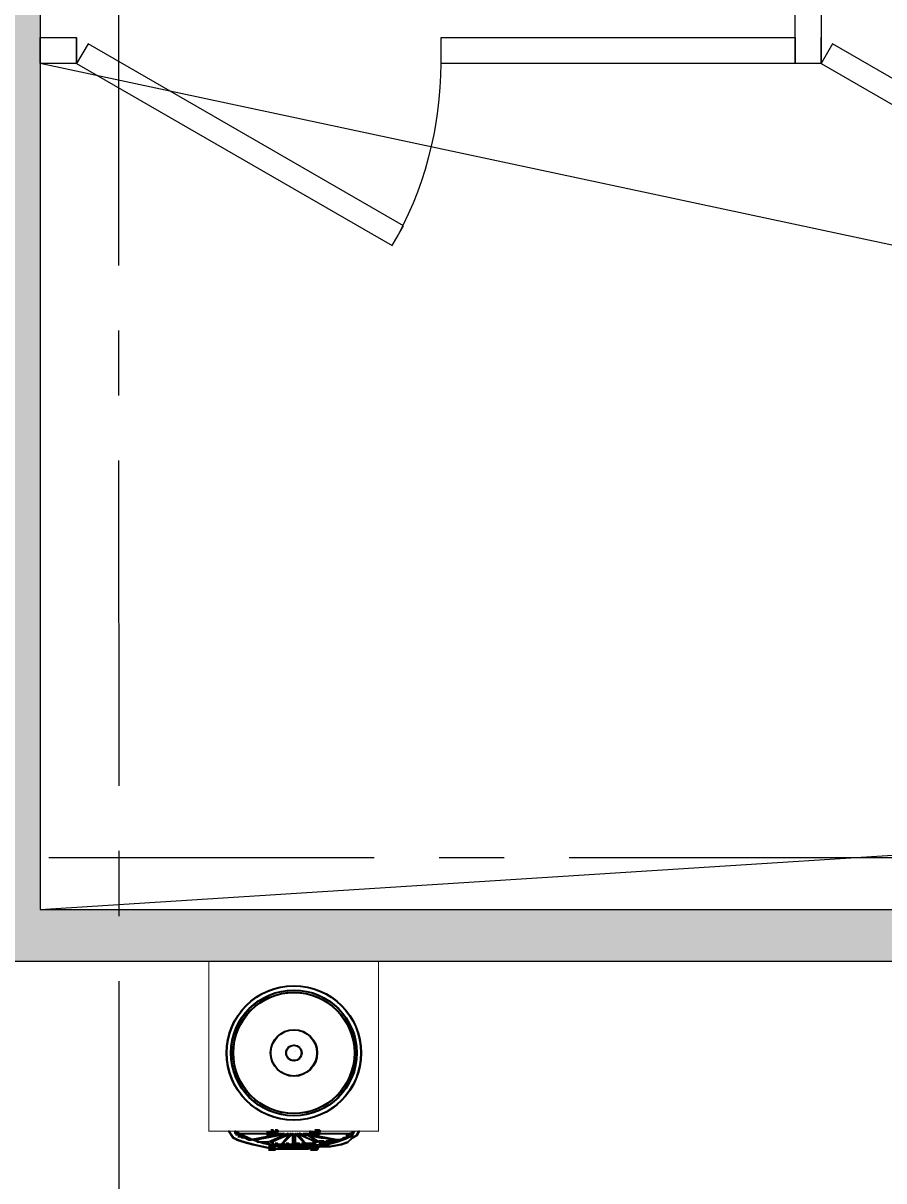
# Model space of a CAD drawing. Header units: millimetres. Extents: x -65527 to 8894748, y -37603 to 223697.
# Drawn here: x -32246 to -30593, y 24534 to 26758 of the extents above; entities that cross this region are included whole.
import ezdxf
from ezdxf import colors
from ezdxf.entities.mleader import LeaderData, LeaderLine
from ezdxf.math import Vec2, Vec3

# ---------------------------------------------------------------- set-up
doc = ezdxf.new("R2010")
doc.units = ezdxf.units.MM
doc.header["$LTSCALE"] = 10
doc.linetypes.add('CENTER', pattern=[2, 1.25, -0.25, 0.25, -0.25])
doc.layers.add('_0', color=250, linetype='Continuous', lineweight=9)
doc.layers.add('АР_Оси', color=142, linetype='Continuous', lineweight=9)
doc.layers.add('Архитектура', color=251, linetype='Continuous')
doc.layers.add('ТХ_обор_бытовое', color=14, linetype='Continuous')
doc.styles.add('ISOCPEUR', font='isocpeur.ttf', dxfattribs={"width": 0.7})

# ---------------------------------------------------------------- blocks, each defined once
blk = doc.blocks.new('_DOTSMALL')
at = {"color": 0, "linetype": 'ByBlock', "const_width": 0.5}
blk.add_lwpolyline([(-0.0625, 0, 1), (0.0625, 0, 1)], format="xyb", close=True, dxfattribs=at)
blk = doc.blocks.new('*U35')
for p, q in [((0, 0), (0, 50)), ((700, 0), (700, 50))]:
    blk.add_line(p, q)
blk.add_lwpolyline([(0, 0), (606.2, -350), (628.1, -312.1), (21.9, 37.9)], close=True)
blk.add_arc((0, 0), 700, 330, 0)
blk = doc.blocks.new('У300')
at = {"layer": 'ТХ_обор_бытовое', "transparency": 33554559}
for points in [[(-230550.5, 67413.5), (-230554.7, 67413.5), (-230554.7, 67409.3), (-230550.5, 67405.1), (-230546.2, 67409.3), (-230546.2, 67413.5)], [(-230550.5, 67413), (-230554.7, 67413), (-230554.7, 67408.8), (-230550.5, 67404.6), (-230546.3, 67408.8), (-230546.3, 67413)], [(-230546.2, 67417.8), (-230550.5, 67417.8), (-230550.5, 67413.5), (-230546.2, 67409.3), (-230542, 67413.5), (-230542, 67417.8)], [(-230546.3, 67417.3), (-230550.5, 67417.3), (-230550.5, 67413), (-230546.3, 67408.8), (-230542, 67413), (-230542, 67417.3)], [(-230575.9, 67354.3), (-230580.1, 67354.3), (-230580.1, 67350), (-230575.9, 67345.8), (-230571.6, 67350), (-230571.6, 67354.3)], [(-230575.9, 67354.3), (-230580.1, 67354.3), (-230580.1, 67350), (-230575.9, 67345.8), (-230571.6, 67350), (-230571.6, 67354.3)], [(-230575.9, 67354.3), (-230580.1, 67354.3), (-230580.1, 67350), (-230575.9, 67345.8), (-230571.6, 67350), (-230571.6, 67354.3)], [(-230575.9, 67354.3), (-230580.1, 67354.3), (-230580.1, 67350), (-230575.9, 67345.8), (-230571.6, 67350), (-230571.6, 67354.3)], [(-230575.9, 67354.3), (-230580.1, 67354.3), (-230580.1, 67350), (-230575.9, 67345.8), (-230571.6, 67350), (-230571.6, 67354.3)], [(-230575.9, 67354.3), (-230580.1, 67354.3), (-230580.1, 67350), (-230575.9, 67345.8), (-230571.6, 67350), (-230571.6, 67354.3)], [(-230571.6, 67354.3), (-230575.9, 67354.3), (-230575.9, 67350), (-230571.6, 67345.8), (-230567.4, 67350), (-230567.4, 67354.3)], [(-230571.6, 67354.3), (-230575.9, 67354.3), (-230575.9, 67350), (-230571.6, 67345.8), (-230567.4, 67350), (-230567.4, 67354.3)], [(-230571.6, 67354.3), (-230575.9, 67354.3), (-230575.9, 67350), (-230571.6, 67345.8), (-230567.4, 67350), (-230567.4, 67354.3)], [(-230571.6, 67354.3), (-230575.9, 67354.3), (-230575.9, 67350), (-230571.6, 67345.8), (-230567.4, 67350), (-230567.4, 67354.3)], [(-230571.6, 67354.3), (-230575.9, 67354.3), (-230575.9, 67350), (-230571.6, 67345.8), (-230567.4, 67350), (-230567.4, 67354.3)], [(-230546.2, 67358.5), (-230550.5, 67358.5), (-230550.5, 67354.3), (-230546.2, 67350), (-230542, 67354.3), (-230542, 67358.5)], [(-230546.2, 67358.5), (-230550.5, 67358.5), (-230550.5, 67354.3), (-230546.2, 67350), (-230542, 67354.3), (-230542, 67358.5)], [(-230546.3, 67358), (-230550.5, 67358), (-230550.5, 67353.8), (-230546.3, 67349.5), (-230542, 67353.8), (-230542, 67358)], [(-230546.3, 67358), (-230550.5, 67358), (-230550.5, 67353.8), (-230546.3, 67349.5), (-230542, 67353.8), (-230542, 67358)], [(-230546.2, 67354.3), (-230550.5, 67354.3), (-230550.5, 67350), (-230546.2, 67345.8), (-230542, 67350), (-230542, 67354.3)], [(-230546.2, 67354.3), (-230550.5, 67354.3), (-230550.5, 67350), (-230546.2, 67345.8), (-230542, 67350), (-230542, 67354.3)], [(-230546.2, 67354.3), (-230550.5, 67354.3), (-230550.5, 67350), (-230546.2, 67345.8), (-230542, 67350), (-230542, 67354.3)], [(-230575.9, 67353.8), (-230580.1, 67353.8), (-230580.1, 67349.5), (-230575.9, 67345.3), (-230571.7, 67349.5), (-230571.7, 67353.8)], [(-230575.9, 67353.8), (-230580.1, 67353.8), (-230580.1, 67349.5), (-230575.9, 67345.3), (-230571.7, 67349.5), (-230571.7, 67353.8)], [(-230575.9, 67353.8), (-230580.1, 67353.8), (-230580.1, 67349.5), (-230575.9, 67345.3), (-230571.7, 67349.5), (-230571.7, 67353.8)], [(-230575.9, 67353.8), (-230580.1, 67353.8), (-230580.1, 67349.5), (-230575.9, 67345.3), (-230571.7, 67349.5), (-230571.7, 67353.8)], [(-230575.9, 67353.8), (-230580.1, 67353.8), (-230580.1, 67349.5), (-230575.9, 67345.3), (-230571.7, 67349.5), (-230571.7, 67353.8)], [(-230575.9, 67353.8), (-230580.1, 67353.8), (-230580.1, 67349.5), (-230575.9, 67345.3), (-230571.7, 67349.5), (-230571.7, 67353.8)], [(-230575.9, 67350), (-230580.1, 67350), (-230580.1, 67345.8), (-230575.9, 67341.6), (-230571.6, 67345.8), (-230571.6, 67350)], [(-230575.9, 67350), (-230580.1, 67350), (-230580.1, 67345.8), (-230575.9, 67341.6), (-230571.6, 67345.8), (-230571.6, 67350)], [(-230575.9, 67350), (-230580.1, 67350), (-230580.1, 67345.8), (-230575.9, 67341.6), (-230571.6, 67345.8), (-230571.6, 67350)], [(-230575.9, 67350), (-230580.1, 67350), (-230580.1, 67345.8), (-230575.9, 67341.6), (-230571.6, 67345.8), (-230571.6, 67350)], [(-230575.9, 67350), (-230580.1, 67350), (-230580.1, 67345.8), (-230575.9, 67341.6), (-230571.6, 67345.8), (-230571.6, 67350)], [(-230575.9, 67350), (-230580.1, 67350), (-230580.1, 67345.8), (-230575.9, 67341.6), (-230571.6, 67345.8), (-230571.6, 67350)], [(-230575.9, 67350), (-230580.1, 67350), (-230580.1, 67345.8), (-230575.9, 67341.6), (-230571.6, 67345.8), (-230571.6, 67350)], [(-230575.9, 67350), (-230580.1, 67350), (-230580.1, 67345.8), (-230575.9, 67341.6), (-230571.6, 67345.8), (-230571.6, 67350)], [(-230575.9, 67350), (-230580.1, 67350), (-230580.1, 67345.8), (-230575.9, 67341.6), (-230571.6, 67345.8), (-230571.6, 67350)], [(-230575.9, 67350), (-230580.1, 67350), (-230580.1, 67345.8), (-230575.9, 67341.6), (-230571.6, 67345.8), (-230571.6, 67350)], [(-230575.9, 67350), (-230580.1, 67350), (-230580.1, 67345.8), (-230575.9, 67341.6), (-230571.6, 67345.8), (-230571.6, 67350)], [(-230575.9, 67350), (-230580.1, 67350), (-230580.1, 67345.8), (-230575.9, 67341.6), (-230571.6, 67345.8), (-230571.6, 67350)], [(-230575.9, 67350), (-230580.1, 67350), (-230580.1, 67345.8), (-230575.9, 67341.6), (-230571.6, 67345.8), (-230571.6, 67350)], [(-230575.9, 67349.5), (-230580.1, 67349.5), (-230580.1, 67345.3), (-230575.9, 67341.1), (-230571.7, 67345.3), (-230571.7, 67349.5)], [(-230575.9, 67349.5), (-230580.1, 67349.5), (-230580.1, 67345.3), (-230575.9, 67341.1), (-230571.7, 67345.3), (-230571.7, 67349.5)], [(-230575.9, 67349.5), (-230580.1, 67349.5), (-230580.1, 67345.3), (-230575.9, 67341.1), (-230571.7, 67345.3), (-230571.7, 67349.5)], [(-230575.9, 67349.5), (-230580.1, 67349.5), (-230580.1, 67345.3), (-230575.9, 67341.1), (-230571.7, 67345.3), (-230571.7, 67349.5)], [(-230575.9, 67349.5), (-230580.1, 67349.5), (-230580.1, 67345.3), (-230575.9, 67341.1), (-230571.7, 67345.3), (-230571.7, 67349.5)], [(-230575.9, 67349.5), (-230580.1, 67349.5), (-230580.1, 67345.3), (-230575.9, 67341.1), (-230571.7, 67345.3), (-230571.7, 67349.5)], [(-230575.9, 67349.5), (-230580.1, 67349.5), (-230580.1, 67345.3), (-230575.9, 67341.1), (-230571.7, 67345.3), (-230571.7, 67349.5)], [(-230575.9, 67349.5), (-230580.1, 67349.5), (-230580.1, 67345.3), (-230575.9, 67341.1), (-230571.7, 67345.3), (-230571.7, 67349.5)], [(-230575.9, 67349.5), (-230580.1, 67349.5), (-230580.1, 67345.3), (-230575.9, 67341.1), (-230571.7, 67345.3), (-230571.7, 67349.5)], [(-230575.9, 67349.5), (-230580.1, 67349.5), (-230580.1, 67345.3), (-230575.9, 67341.1), (-230571.7, 67345.3), (-230571.7, 67349.5)], [(-230575.9, 67349.5), (-230580.1, 67349.5), (-230580.1, 67345.3), (-230575.9, 67341.1), (-230571.7, 67345.3), (-230571.7, 67349.5)], [(-230575.9, 67349.5), (-230580.1, 67349.5), (-230580.1, 67345.3), (-230575.9, 67341.1), (-230571.7, 67345.3), (-230571.7, 67349.5)], [(-230575.9, 67349.5), (-230580.1, 67349.5), (-230580.1, 67345.3), (-230575.9, 67341.1), (-230571.7, 67345.3), (-230571.7, 67349.5)], [(-230575.9, 67345.8), (-230580.1, 67345.8), (-230580.1, 67341.6), (-230575.9, 67337.3), (-230571.6, 67341.6), (-230571.6, 67345.8)], [(-230575.9, 67345.3), (-230580.1, 67345.3), (-230580.1, 67341.1), (-230575.9, 67336.8), (-230571.7, 67341.1), (-230571.7, 67345.3)], [(-230571.7, 67353.8), (-230575.9, 67353.8), (-230575.9, 67349.5), (-230571.7, 67345.3), (-230567.4, 67349.5), (-230567.4, 67353.8)], [(-230571.7, 67353.8), (-230575.9, 67353.8), (-230575.9, 67349.5), (-230571.7, 67345.3), (-230567.4, 67349.5), (-230567.4, 67353.8)], [(-230571.7, 67353.8), (-230575.9, 67353.8), (-230575.9, 67349.5), (-230571.7, 67345.3), (-230567.4, 67349.5), (-230567.4, 67353.8)], [(-230571.7, 67353.8), (-230575.9, 67353.8), (-230575.9, 67349.5), (-230571.7, 67345.3), (-230567.4, 67349.5), (-230567.4, 67353.8)], [(-230571.7, 67353.8), (-230575.9, 67353.8), (-230575.9, 67349.5), (-230571.7, 67345.3), (-230567.4, 67349.5), (-230567.4, 67353.8)], [(-230571.6, 67350), (-230575.9, 67350), (-230575.9, 67345.8), (-230571.6, 67341.6), (-230567.4, 67345.8), (-230567.4, 67350)], [(-230571.6, 67350), (-230575.9, 67350), (-230575.9, 67345.8), (-230571.6, 67341.6), (-230567.4, 67345.8), (-230567.4, 67350)], [(-230571.6, 67350), (-230575.9, 67350), (-230575.9, 67345.8), (-230571.6, 67341.6), (-230567.4, 67345.8), (-230567.4, 67350)], [(-230571.6, 67350), (-230575.9, 67350), (-230575.9, 67345.8), (-230571.6, 67341.6), (-230567.4, 67345.8), (-230567.4, 67350)], [(-230571.6, 67350), (-230575.9, 67350), (-230575.9, 67345.8), (-230571.6, 67341.6), (-230567.4, 67345.8), (-230567.4, 67350)], [(-230571.6, 67350), (-230575.9, 67350), (-230575.9, 67345.8), (-230571.6, 67341.6), (-230567.4, 67345.8), (-230567.4, 67350)], [(-230571.6, 67350), (-230575.9, 67350), (-230575.9, 67345.8), (-230571.6, 67341.6), (-230567.4, 67345.8), (-230567.4, 67350)], [(-230571.6, 67350), (-230575.9, 67350), (-230575.9, 67345.8), (-230571.6, 67341.6), (-230567.4, 67345.8), (-230567.4, 67350)], [(-230571.7, 67349.5), (-230575.9, 67349.5), (-230575.9, 67345.3), (-230571.7, 67341.1), (-230567.4, 67345.3), (-230567.4, 67349.5)], [(-230571.7, 67349.5), (-230575.9, 67349.5), (-230575.9, 67345.3), (-230571.7, 67341.1), (-230567.4, 67345.3), (-230567.4, 67349.5)], [(-230571.7, 67349.5), (-230575.9, 67349.5), (-230575.9, 67345.3), (-230571.7, 67341.1), (-230567.4, 67345.3), (-230567.4, 67349.5)], [(-230571.7, 67349.5), (-230575.9, 67349.5), (-230575.9, 67345.3), (-230571.7, 67341.1), (-230567.4, 67345.3), (-230567.4, 67349.5)], [(-230571.7, 67349.5), (-230575.9, 67349.5), (-230575.9, 67345.3), (-230571.7, 67341.1), (-230567.4, 67345.3), (-230567.4, 67349.5)], [(-230571.7, 67349.5), (-230575.9, 67349.5), (-230575.9, 67345.3), (-230571.7, 67341.1), (-230567.4, 67345.3), (-230567.4, 67349.5)], [(-230571.7, 67349.5), (-230575.9, 67349.5), (-230575.9, 67345.3), (-230571.7, 67341.1), (-230567.4, 67345.3), (-230567.4, 67349.5)], [(-230571.7, 67349.5), (-230575.9, 67349.5), (-230575.9, 67345.3), (-230571.7, 67341.1), (-230567.4, 67345.3), (-230567.4, 67349.5)], [(-230567.4, 67341.1), (-230571.7, 67341.1), (-230571.7, 67336.8), (-230567.4, 67332.6), (-230563.2, 67336.8), (-230563.2, 67341.1)], [(-230567.4, 67341.6), (-230571.6, 67341.6), (-230571.6, 67337.3), (-230567.4, 67333.1), (-230563.2, 67337.3), (-230563.2, 67341.6)], [(-230546.3, 67353.8), (-230550.5, 67353.8), (-230550.5, 67349.5), (-230546.3, 67345.3), (-230542, 67349.5), (-230542, 67353.8)], [(-230546.3, 67353.8), (-230550.5, 67353.8), (-230550.5, 67349.5), (-230546.3, 67345.3), (-230542, 67349.5), (-230542, 67353.8)], [(-230546.3, 67353.8), (-230550.5, 67353.8), (-230550.5, 67349.5), (-230546.3, 67345.3), (-230542, 67349.5), (-230542, 67353.8)], [(-230546.2, 67350), (-230550.5, 67350), (-230550.5, 67345.8), (-230546.2, 67341.6), (-230542, 67345.8), (-230542, 67350)], [(-230546.3, 67349.5), (-230550.5, 67349.5), (-230550.5, 67345.3), (-230546.3, 67341.1), (-230542, 67345.3), (-230542, 67349.5)], [(-230546.2, 67345.8), (-230550.5, 67345.8), (-230550.5, 67341.6), (-230546.2, 67337.3), (-230542, 67341.6), (-230542, 67345.8)], [(-230546.2, 67345.8), (-230550.5, 67345.8), (-230550.5, 67341.6), (-230546.2, 67337.3), (-230542, 67341.6), (-230542, 67345.8)], [(-230546.2, 67345.8), (-230550.5, 67345.8), (-230550.5, 67341.6), (-230546.2, 67337.3), (-230542, 67341.6), (-230542, 67345.8)], [(-230546.2, 67345.8), (-230550.5, 67345.8), (-230550.5, 67341.6), (-230546.2, 67337.3), (-230542, 67341.6), (-230542, 67345.8)], [(-230546.3, 67345.3), (-230550.5, 67345.3), (-230550.5, 67341.1), (-230546.3, 67336.8), (-230542, 67341.1), (-230542, 67345.3)], [(-230546.3, 67345.3), (-230550.5, 67345.3), (-230550.5, 67341.1), (-230546.3, 67336.8), (-230542, 67341.1), (-230542, 67345.3)], [(-230546.3, 67345.3), (-230550.5, 67345.3), (-230550.5, 67341.1), (-230546.3, 67336.8), (-230542, 67341.1), (-230542, 67345.3)], [(-230546.3, 67345.3), (-230550.5, 67345.3), (-230550.5, 67341.1), (-230546.3, 67336.8), (-230542, 67341.1), (-230542, 67345.3)], [(-230542, 67349.5), (-230546.3, 67349.5), (-230546.3, 67345.3), (-230542, 67341.1), (-230537.8, 67345.3), (-230537.8, 67349.5)], [(-230542, 67341.1), (-230546.3, 67341.1), (-230546.3, 67336.8), (-230542, 67332.6), (-230537.8, 67336.8), (-230537.8, 67341.1)], [(-230542, 67341.1), (-230546.3, 67341.1), (-230546.3, 67336.8), (-230542, 67332.6), (-230537.8, 67336.8), (-230537.8, 67341.1)], [(-230542, 67350), (-230546.2, 67350), (-230546.2, 67345.8), (-230542, 67341.6), (-230537.8, 67345.8), (-230537.8, 67350)], [(-230542, 67341.6), (-230546.2, 67341.6), (-230546.2, 67337.3), (-230542, 67333.1), (-230537.8, 67337.3), (-230537.8, 67341.6)], [(-230542, 67341.6), (-230546.2, 67341.6), (-230546.2, 67337.3), (-230542, 67333.1), (-230537.8, 67337.3), (-230537.8, 67341.6)], [(-230567.4, 67328.4), (-230571.7, 67328.4), (-230571.7, 67324.1), (-230567.4, 67319.9), (-230563.2, 67324.1), (-230563.2, 67328.4)], [(-230567.4, 67319.9), (-230571.7, 67319.9), (-230571.7, 67315.7), (-230567.4, 67311.4), (-230563.2, 67315.7), (-230563.2, 67319.9)], [(-230567.4, 67328.9), (-230571.6, 67328.9), (-230571.6, 67324.6), (-230567.4, 67320.4), (-230563.2, 67324.6), (-230563.2, 67328.9)], [(-230567.4, 67320.4), (-230571.6, 67320.4), (-230571.6, 67316.2), (-230567.4, 67311.9), (-230563.2, 67316.2), (-230563.2, 67320.4)], [(-230567.4, 67307.2), (-230571.7, 67307.2), (-230571.7, 67303), (-230567.4, 67298.7), (-230563.2, 67303), (-230563.2, 67307.2)], [(-230567.4, 67303), (-230571.7, 67303), (-230571.7, 67298.7), (-230567.4, 67294.5), (-230563.2, 67298.7), (-230563.2, 67303)], [(-230567.4, 67303), (-230571.7, 67303), (-230571.7, 67298.7), (-230567.4, 67294.5), (-230563.2, 67298.7), (-230563.2, 67303)], [(-230567.4, 67298.7), (-230571.7, 67298.7), (-230571.7, 67294.5), (-230567.4, 67290.3), (-230563.2, 67294.5), (-230563.2, 67298.7)], [(-230567.4, 67298.7), (-230571.7, 67298.7), (-230571.7, 67294.5), (-230567.4, 67290.3), (-230563.2, 67294.5), (-230563.2, 67298.7)], [(-230567.4, 67298.7), (-230571.7, 67298.7), (-230571.7, 67294.5), (-230567.4, 67290.3), (-230563.2, 67294.5), (-230563.2, 67298.7)], [(-230567.4, 67298.7), (-230571.7, 67298.7), (-230571.7, 67294.5), (-230567.4, 67290.3), (-230563.2, 67294.5), (-230563.2, 67298.7)], [(-230567.4, 67290.3), (-230571.7, 67290.3), (-230571.7, 67286), (-230567.4, 67281.8), (-230563.2, 67286), (-230563.2, 67290.3)], [(-230567.4, 67307.7), (-230571.6, 67307.7), (-230571.6, 67303.5), (-230567.4, 67299.2), (-230563.2, 67303.5), (-230563.2, 67307.7)], [(-230567.4, 67303.5), (-230571.6, 67303.5), (-230571.6, 67299.2), (-230567.4, 67295), (-230563.2, 67299.2), (-230563.2, 67303.5)], [(-230567.4, 67303.5), (-230571.6, 67303.5), (-230571.6, 67299.2), (-230567.4, 67295), (-230563.2, 67299.2), (-230563.2, 67303.5)], [(-230567.4, 67299.2), (-230571.6, 67299.2), (-230571.6, 67295), (-230567.4, 67290.8), (-230563.2, 67295), (-230563.2, 67299.2)], [(-230567.4, 67299.2), (-230571.6, 67299.2), (-230571.6, 67295), (-230567.4, 67290.8), (-230563.2, 67295), (-230563.2, 67299.2)], [(-230567.4, 67299.2), (-230571.6, 67299.2), (-230571.6, 67295), (-230567.4, 67290.8), (-230563.2, 67295), (-230563.2, 67299.2)], [(-230567.4, 67299.2), (-230571.6, 67299.2), (-230571.6, 67295), (-230567.4, 67290.8), (-230563.2, 67295), (-230563.2, 67299.2)], [(-230567.4, 67290.8), (-230571.6, 67290.8), (-230571.6, 67286.5), (-230567.4, 67282.3), (-230563.2, 67286.5), (-230563.2, 67290.8)], [(-230575.9, 67273.8), (-230580.1, 67273.8), (-230580.1, 67269.6), (-230575.9, 67265.4), (-230571.6, 67269.6), (-230571.6, 67273.8)], [(-230575.9, 67273.8), (-230580.1, 67273.8), (-230580.1, 67269.6), (-230575.9, 67265.4), (-230571.6, 67269.6), (-230571.6, 67273.8)], [(-230575.9, 67273.3), (-230580.1, 67273.3), (-230580.1, 67269.1), (-230575.9, 67264.9), (-230571.7, 67269.1), (-230571.7, 67273.3)], [(-230575.9, 67273.3), (-230580.1, 67273.3), (-230580.1, 67269.1), (-230575.9, 67264.9), (-230571.7, 67269.1), (-230571.7, 67273.3)], [(-230575.9, 67269.6), (-230580.1, 67269.6), (-230580.1, 67265.4), (-230575.9, 67261.1), (-230571.6, 67265.4), (-230571.6, 67269.6)], [(-230575.9, 67269.6), (-230580.1, 67269.6), (-230580.1, 67265.4), (-230575.9, 67261.1), (-230571.6, 67265.4), (-230571.6, 67269.6)], [(-230575.9, 67269.6), (-230580.1, 67269.6), (-230580.1, 67265.4), (-230575.9, 67261.1), (-230571.6, 67265.4), (-230571.6, 67269.6)], [(-230575.9, 67269.6), (-230580.1, 67269.6), (-230580.1, 67265.4), (-230575.9, 67261.1), (-230571.6, 67265.4), (-230571.6, 67269.6)], [(-230575.9, 67269.6), (-230580.1, 67269.6), (-230580.1, 67265.4), (-230575.9, 67261.1), (-230571.6, 67265.4), (-230571.6, 67269.6)], [(-230575.9, 67269.6), (-230580.1, 67269.6), (-230580.1, 67265.4), (-230575.9, 67261.1), (-230571.6, 67265.4), (-230571.6, 67269.6)], [(-230575.9, 67269.6), (-230580.1, 67269.6), (-230580.1, 67265.4), (-230575.9, 67261.1), (-230571.6, 67265.4), (-230571.6, 67269.6)], [(-230575.9, 67269.6), (-230580.1, 67269.6), (-230580.1, 67265.4), (-230575.9, 67261.1), (-230571.6, 67265.4), (-230571.6, 67269.6)], [(-230575.9, 67269.6), (-230580.1, 67269.6), (-230580.1, 67265.4), (-230575.9, 67261.1), (-230571.6, 67265.4), (-230571.6, 67269.6)], [(-230575.9, 67269.1), (-230580.1, 67269.1), (-230580.1, 67264.9), (-230575.9, 67260.6), (-230571.7, 67264.9), (-230571.7, 67269.1)], [(-230575.9, 67269.1), (-230580.1, 67269.1), (-230580.1, 67264.9), (-230575.9, 67260.6), (-230571.7, 67264.9), (-230571.7, 67269.1)], [(-230575.9, 67269.1), (-230580.1, 67269.1), (-230580.1, 67264.9), (-230575.9, 67260.6), (-230571.7, 67264.9), (-230571.7, 67269.1)], [(-230575.9, 67269.1), (-230580.1, 67269.1), (-230580.1, 67264.9), (-230575.9, 67260.6), (-230571.7, 67264.9), (-230571.7, 67269.1)], [(-230575.9, 67269.1), (-230580.1, 67269.1), (-230580.1, 67264.9), (-230575.9, 67260.6), (-230571.7, 67264.9), (-230571.7, 67269.1)], [(-230575.9, 67269.1), (-230580.1, 67269.1), (-230580.1, 67264.9), (-230575.9, 67260.6), (-230571.7, 67264.9), (-230571.7, 67269.1)], [(-230575.9, 67269.1), (-230580.1, 67269.1), (-230580.1, 67264.9), (-230575.9, 67260.6), (-230571.7, 67264.9), (-230571.7, 67269.1)], [(-230575.9, 67269.1), (-230580.1, 67269.1), (-230580.1, 67264.9), (-230575.9, 67260.6), (-230571.7, 67264.9), (-230571.7, 67269.1)], [(-230575.9, 67269.1), (-230580.1, 67269.1), (-230580.1, 67264.9), (-230575.9, 67260.6), (-230571.7, 67264.9), (-230571.7, 67269.1)], [(-230575.9, 67265.4), (-230580.1, 67265.4), (-230580.1, 67261.1), (-230575.9, 67256.9), (-230571.6, 67261.1), (-230571.6, 67265.4)], [(-230575.9, 67265.4), (-230580.1, 67265.4), (-230580.1, 67261.1), (-230575.9, 67256.9), (-230571.6, 67261.1), (-230571.6, 67265.4)], [(-230575.9, 67265.4), (-230580.1, 67265.4), (-230580.1, 67261.1), (-230575.9, 67256.9), (-230571.6, 67261.1), (-230571.6, 67265.4)], [(-230575.9, 67265.4), (-230580.1, 67265.4), (-230580.1, 67261.1), (-230575.9, 67256.9), (-230571.6, 67261.1), (-230571.6, 67265.4)], [(-230575.9, 67265.4), (-230580.1, 67265.4), (-230580.1, 67261.1), (-230575.9, 67256.9), (-230571.6, 67261.1), (-230571.6, 67265.4)], [(-230575.9, 67264.9), (-230580.1, 67264.9), (-230580.1, 67260.6), (-230575.9, 67256.4), (-230571.7, 67260.6), (-230571.7, 67264.9)], [(-230575.9, 67264.9), (-230580.1, 67264.9), (-230580.1, 67260.6), (-230575.9, 67256.4), (-230571.7, 67260.6), (-230571.7, 67264.9)], [(-230575.9, 67264.9), (-230580.1, 67264.9), (-230580.1, 67260.6), (-230575.9, 67256.4), (-230571.7, 67260.6), (-230571.7, 67264.9)], [(-230575.9, 67264.9), (-230580.1, 67264.9), (-230580.1, 67260.6), (-230575.9, 67256.4), (-230571.7, 67260.6), (-230571.7, 67264.9)], [(-230575.9, 67264.9), (-230580.1, 67264.9), (-230580.1, 67260.6), (-230575.9, 67256.4), (-230571.7, 67260.6), (-230571.7, 67264.9)], [(-230571.6, 67269.6), (-230575.9, 67269.6), (-230575.9, 67265.4), (-230571.6, 67261.1), (-230567.4, 67265.4), (-230567.4, 67269.6)], [(-230571.6, 67269.6), (-230575.9, 67269.6), (-230575.9, 67265.4), (-230571.6, 67261.1), (-230567.4, 67265.4), (-230567.4, 67269.6)], [(-230571.6, 67269.6), (-230575.9, 67269.6), (-230575.9, 67265.4), (-230571.6, 67261.1), (-230567.4, 67265.4), (-230567.4, 67269.6)], [(-230571.6, 67269.6), (-230575.9, 67269.6), (-230575.9, 67265.4), (-230571.6, 67261.1), (-230567.4, 67265.4), (-230567.4, 67269.6)], [(-230571.6, 67269.6), (-230575.9, 67269.6), (-230575.9, 67265.4), (-230571.6, 67261.1), (-230567.4, 67265.4), (-230567.4, 67269.6)], [(-230571.6, 67269.6), (-230575.9, 67269.6), (-230575.9, 67265.4), (-230571.6, 67261.1), (-230567.4, 67265.4), (-230567.4, 67269.6)], [(-230571.6, 67269.6), (-230575.9, 67269.6), (-230575.9, 67265.4), (-230571.6, 67261.1), (-230567.4, 67265.4), (-230567.4, 67269.6)], [(-230571.6, 67269.6), (-230575.9, 67269.6), (-230575.9, 67265.4), (-230571.6, 67261.1), (-230567.4, 67265.4), (-230567.4, 67269.6)], [(-230571.6, 67269.6), (-230575.9, 67269.6), (-230575.9, 67265.4), (-230571.6, 67261.1), (-230567.4, 67265.4), (-230567.4, 67269.6)], [(-230571.7, 67269.1), (-230575.9, 67269.1), (-230575.9, 67264.9), (-230571.7, 67260.6), (-230567.4, 67264.9), (-230567.4, 67269.1)], [(-230571.7, 67269.1), (-230575.9, 67269.1), (-230575.9, 67264.9), (-230571.7, 67260.6), (-230567.4, 67264.9), (-230567.4, 67269.1)], [(-230571.7, 67269.1), (-230575.9, 67269.1), (-230575.9, 67264.9), (-230571.7, 67260.6), (-230567.4, 67264.9), (-230567.4, 67269.1)], [(-230571.7, 67269.1), (-230575.9, 67269.1), (-230575.9, 67264.9), (-230571.7, 67260.6), (-230567.4, 67264.9), (-230567.4, 67269.1)], [(-230571.7, 67269.1), (-230575.9, 67269.1), (-230575.9, 67264.9), (-230571.7, 67260.6), (-230567.4, 67264.9), (-230567.4, 67269.1)], [(-230571.7, 67269.1), (-230575.9, 67269.1), (-230575.9, 67264.9), (-230571.7, 67260.6), (-230567.4, 67264.9), (-230567.4, 67269.1)], [(-230571.7, 67269.1), (-230575.9, 67269.1), (-230575.9, 67264.9), (-230571.7, 67260.6), (-230567.4, 67264.9), (-230567.4, 67269.1)], [(-230571.7, 67269.1), (-230575.9, 67269.1), (-230575.9, 67264.9), (-230571.7, 67260.6), (-230567.4, 67264.9), (-230567.4, 67269.1)], [(-230571.7, 67269.1), (-230575.9, 67269.1), (-230575.9, 67264.9), (-230571.7, 67260.6), (-230567.4, 67264.9), (-230567.4, 67269.1)], [(-230571.6, 67265.4), (-230575.9, 67265.4), (-230575.9, 67261.1), (-230571.6, 67256.9), (-230567.4, 67261.1), (-230567.4, 67265.4)], [(-230571.6, 67265.4), (-230575.9, 67265.4), (-230575.9, 67261.1), (-230571.6, 67256.9), (-230567.4, 67261.1), (-230567.4, 67265.4)], [(-230571.6, 67265.4), (-230575.9, 67265.4), (-230575.9, 67261.1), (-230571.6, 67256.9), (-230567.4, 67261.1), (-230567.4, 67265.4)], [(-230571.7, 67264.9), (-230575.9, 67264.9), (-230575.9, 67260.6), (-230571.7, 67256.4), (-230567.4, 67260.6), (-230567.4, 67264.9)], [(-230571.7, 67264.9), (-230575.9, 67264.9), (-230575.9, 67260.6), (-230571.7, 67256.4), (-230567.4, 67260.6), (-230567.4, 67264.9)], [(-230571.7, 67264.9), (-230575.9, 67264.9), (-230575.9, 67260.6), (-230571.7, 67256.4), (-230567.4, 67260.6), (-230567.4, 67264.9)], [(-230567.4, 67281.8), (-230571.7, 67281.8), (-230571.7, 67277.6), (-230567.4, 67273.3), (-230563.2, 67277.6), (-230563.2, 67281.8)], [(-230567.4, 67281.8), (-230571.7, 67281.8), (-230571.7, 67277.6), (-230567.4, 67273.3), (-230563.2, 67277.6), (-230563.2, 67281.8)], [(-230567.4, 67277.6), (-230571.7, 67277.6), (-230571.7, 67273.3), (-230567.4, 67269.1), (-230563.2, 67273.3), (-230563.2, 67277.6)], [(-230567.4, 67273.3), (-230571.7, 67273.3), (-230571.7, 67269.1), (-230567.4, 67264.9), (-230563.2, 67269.1), (-230563.2, 67273.3)], [(-230567.4, 67282.3), (-230571.6, 67282.3), (-230571.6, 67278.1), (-230567.4, 67273.8), (-230563.2, 67278.1), (-230563.2, 67282.3)], [(-230567.4, 67282.3), (-230571.6, 67282.3), (-230571.6, 67278.1), (-230567.4, 67273.8), (-230563.2, 67278.1), (-230563.2, 67282.3)], [(-230567.4, 67278.1), (-230571.6, 67278.1), (-230571.6, 67273.8), (-230567.4, 67269.6), (-230563.2, 67273.8), (-230563.2, 67278.1)], [(-230567.4, 67273.8), (-230571.6, 67273.8), (-230571.6, 67269.6), (-230567.4, 67265.4), (-230563.2, 67269.6), (-230563.2, 67273.8)], [(-230563.2, 67269.6), (-230567.4, 67269.6), (-230567.4, 67265.4), (-230563.2, 67261.1), (-230558.9, 67265.4), (-230558.9, 67269.6)], [(-230563.2, 67269.1), (-230567.4, 67269.1), (-230567.4, 67264.9), (-230563.2, 67260.6), (-230559, 67264.9), (-230559, 67269.1)], [(-230550.5, 67269.6), (-230554.7, 67269.6), (-230554.7, 67265.4), (-230550.5, 67261.1), (-230546.2, 67265.4), (-230546.2, 67269.6)], [(-230550.5, 67269.6), (-230554.7, 67269.6), (-230554.7, 67265.4), (-230550.5, 67261.1), (-230546.2, 67265.4), (-230546.2, 67269.6)], [(-230550.5, 67269.1), (-230554.7, 67269.1), (-230554.7, 67264.9), (-230550.5, 67260.6), (-230546.3, 67264.9), (-230546.3, 67269.1)], [(-230550.5, 67269.1), (-230554.7, 67269.1), (-230554.7, 67264.9), (-230550.5, 67260.6), (-230546.3, 67264.9), (-230546.3, 67269.1)], [(-230546.2, 67273.8), (-230550.5, 67273.8), (-230550.5, 67269.6), (-230546.2, 67265.4), (-230542, 67269.6), (-230542, 67273.8)], [(-230546.2, 67273.8), (-230550.5, 67273.8), (-230550.5, 67269.6), (-230546.2, 67265.4), (-230542, 67269.6), (-230542, 67273.8)], [(-230546.2, 67273.8), (-230550.5, 67273.8), (-230550.5, 67269.6), (-230546.2, 67265.4), (-230542, 67269.6), (-230542, 67273.8)], [(-230546.2, 67273.8), (-230550.5, 67273.8), (-230550.5, 67269.6), (-230546.2, 67265.4), (-230542, 67269.6), (-230542, 67273.8)], [(-230546.3, 67273.3), (-230550.5, 67273.3), (-230550.5, 67269.1), (-230546.3, 67264.9), (-230542, 67269.1), (-230542, 67273.3)], [(-230546.3, 67273.3), (-230550.5, 67273.3), (-230550.5, 67269.1), (-230546.3, 67264.9), (-230542, 67269.1), (-230542, 67273.3)], [(-230546.3, 67273.3), (-230550.5, 67273.3), (-230550.5, 67269.1), (-230546.3, 67264.9), (-230542, 67269.1), (-230542, 67273.3)], [(-230546.3, 67273.3), (-230550.5, 67273.3), (-230550.5, 67269.1), (-230546.3, 67264.9), (-230542, 67269.1), (-230542, 67273.3)], [(-230546.2, 67269.6), (-230550.5, 67269.6), (-230550.5, 67265.4), (-230546.2, 67261.1), (-230542, 67265.4), (-230542, 67269.6)], [(-230546.2, 67269.6), (-230550.5, 67269.6), (-230550.5, 67265.4), (-230546.2, 67261.1), (-230542, 67265.4), (-230542, 67269.6)], [(-230546.3, 67269.1), (-230550.5, 67269.1), (-230550.5, 67264.9), (-230546.3, 67260.6), (-230542, 67264.9), (-230542, 67269.1)], [(-230546.3, 67269.1), (-230550.5, 67269.1), (-230550.5, 67264.9), (-230546.3, 67260.6), (-230542, 67264.9), (-230542, 67269.1)], [(-230546.2, 67265.4), (-230550.5, 67265.4), (-230550.5, 67261.1), (-230546.2, 67256.9), (-230542, 67261.1), (-230542, 67265.4)], [(-230546.2, 67265.4), (-230550.5, 67265.4), (-230550.5, 67261.1), (-230546.2, 67256.9), (-230542, 67261.1), (-230542, 67265.4)], [(-230546.3, 67264.9), (-230550.5, 67264.9), (-230550.5, 67260.6), (-230546.3, 67256.4), (-230542, 67260.6), (-230542, 67264.9)], [(-230546.3, 67264.9), (-230550.5, 67264.9), (-230550.5, 67260.6), (-230546.3, 67256.4), (-230542, 67260.6), (-230542, 67264.9)], [(-230542, 67264.9), (-230546.3, 67264.9), (-230546.3, 67260.6), (-230542, 67256.4), (-230537.8, 67260.6), (-230537.8, 67264.9)], [(-230542, 67265.4), (-230546.2, 67265.4), (-230546.2, 67261.1), (-230542, 67256.9), (-230537.8, 67261.1), (-230537.8, 67265.4)], [(-230563.2, 67256.9), (-230567.4, 67256.9), (-230567.4, 67252.7), (-230563.2, 67248.4), (-230558.9, 67252.7), (-230558.9, 67256.9)], [(-230563.2, 67256.4), (-230567.4, 67256.4), (-230567.4, 67252.2), (-230563.2, 67247.9), (-230559, 67252.2), (-230559, 67256.4)], [(-230563.2, 67252.7), (-230567.4, 67252.7), (-230567.4, 67248.4), (-230563.2, 67244.2), (-230558.9, 67248.4), (-230558.9, 67252.7)], [(-230563.2, 67252.2), (-230567.4, 67252.2), (-230567.4, 67247.9), (-230563.2, 67243.7), (-230559, 67247.9), (-230559, 67252.2)], [(-230563.2, 67244.2), (-230567.4, 67244.2), (-230567.4, 67240), (-230563.2, 67235.7), (-230558.9, 67240), (-230558.9, 67244.2)], [(-230563.2, 67243.7), (-230567.4, 67243.7), (-230567.4, 67239.5), (-230563.2, 67235.2), (-230559, 67239.5), (-230559, 67243.7)], [(-230546.2, 67261.1), (-230550.5, 67261.1), (-230550.5, 67256.9), (-230546.2, 67252.7), (-230542, 67256.9), (-230542, 67261.1)], [(-230546.2, 67261.1), (-230550.5, 67261.1), (-230550.5, 67256.9), (-230546.2, 67252.7), (-230542, 67256.9), (-230542, 67261.1)], [(-230546.3, 67260.6), (-230550.5, 67260.6), (-230550.5, 67256.4), (-230546.3, 67252.2), (-230542, 67256.4), (-230542, 67260.6)], [(-230546.3, 67260.6), (-230550.5, 67260.6), (-230550.5, 67256.4), (-230546.3, 67252.2), (-230542, 67256.4), (-230542, 67260.6)], [(-230542, 67260.6), (-230546.3, 67260.6), (-230546.3, 67256.4), (-230542, 67252.2), (-230537.8, 67256.4), (-230537.8, 67260.6)], [(-230542, 67260.6), (-230546.3, 67260.6), (-230546.3, 67256.4), (-230542, 67252.2), (-230537.8, 67256.4), (-230537.8, 67260.6)], [(-230542, 67261.1), (-230546.2, 67261.1), (-230546.2, 67256.9), (-230542, 67252.7), (-230537.8, 67256.9), (-230537.8, 67261.1)], [(-230542, 67261.1), (-230546.2, 67261.1), (-230546.2, 67256.9), (-230542, 67252.7), (-230537.8, 67256.9), (-230537.8, 67261.1)], [(-230563.2, 67240), (-230567.4, 67240), (-230567.4, 67235.7), (-230563.2, 67231.5), (-230558.9, 67235.7), (-230558.9, 67240)], [(-230563.2, 67239.5), (-230567.4, 67239.5), (-230567.4, 67235.2), (-230563.2, 67231), (-230559, 67235.2), (-230559, 67239.5)], [(-230550.5, 67206.1), (-230554.7, 67206.1), (-230554.7, 67201.9), (-230550.5, 67197.6), (-230546.2, 67201.9), (-230546.2, 67206.1)], [(-230550.5, 67205.6), (-230554.7, 67205.6), (-230554.7, 67201.4), (-230550.5, 67197.1), (-230546.3, 67201.4), (-230546.3, 67205.6)]]:
    blk.add_hatch(color=256, dxfattribs=at).paths.add_polyline_path(points)
at = {"layer": 'ТХ_обор_бытовое', "const_width": 2}
blk.add_lwpolyline([(-230216, 67468.6), (-230216, 67142.6), (-230542, 67142.6), (-230542, 67468.6)], close=True, dxfattribs=at)
at = {"layer": 'ТХ_обор_бытовое'}
for points in [[(-230550.5, 67184.9), (-230554.7, 67193.4), (-230563.2, 67201.9), (-230567.4, 67214.6), (-230571.6, 67235.7), (-230571.6, 67252.7), (-230575.9, 67278.1), (-230575.9, 67299.2), (-230575.9, 67324.6), (-230575.9, 67345.8), (-230571.6, 67367), (-230567.4, 67383.9), (-230563.2, 67400.8), (-230558.9, 67413.5), (-230554.7, 67422), (-230542, 67430.5), (-230554.7, 67422), (-230558.9, 67413.5), (-230563.2, 67400.8), (-230567.4, 67383.9), (-230571.6, 67367), (-230575.9, 67345.8), (-230575.9, 67324.6), (-230575.9, 67299.2), (-230575.9, 67278.1), (-230571.6, 67252.7), (-230571.6, 67235.7), (-230567.4, 67214.6), (-230563.2, 67201.9), (-230554.7, 67193.4), (-230550.5, 67184.9), (-230542, 67180.7), (-230550.5, 67184.9), (-230554.7, 67193.4), (-230563.2, 67201.9), (-230567.4, 67214.6), (-230571.6, 67235.7), (-230571.6, 67252.7), (-230575.9, 67278.1), (-230575.9, 67299.2), (-230575.9, 67324.6), (-230575.9, 67345.8), (-230571.6, 67367), (-230567.4, 67383.9), (-230563.2, 67400.8), (-230558.9, 67413.5), (-230554.7, 67422), (-230542, 67430.5)], [(-230571.6, 67367), (-230575.9, 67345.8), (-230575.9, 67324.6), (-230575.9, 67299.2), (-230575.9, 67278.1)], [(-230542, 67354.3), (-230546.2, 67354.3), (-230546.2, 67350), (-230550.5, 67350), (-230550.5, 67345.8), (-230546.2, 67345.8), (-230546.2, 67341.6), (-230542, 67337.3), (-230546.2, 67341.6), (-230546.2, 67345.8), (-230550.5, 67345.8), (-230550.5, 67350), (-230546.2, 67350), (-230546.2, 67354.3)], [(-230575.9, 67350), (-230575.9, 67345.8), (-230575.9, 67350), (-230571.6, 67350), (-230571.6, 67345.8), (-230575.9, 67345.8)], [(-230542, 67350), (-230546.2, 67350), (-230546.2, 67345.8), (-230542, 67345.8)], [(-230567.4, 67278.1), (-230571.6, 67299.2)], [(-230389.6, 67303.5), (-230389.6, 67303.5)], [(-230542, 67265.4), (-230546.2, 67265.4), (-230546.2, 67261.1), (-230542, 67261.1)], [(-230542, 67193.4), (-230546.2, 67193.4), (-230550.5, 67193.4), (-230542, 67189.2)], [(-230542, 67180.7), (-230550.5, 67184.9), (-230542, 67180.7)]]:
    blk.add_lwpolyline(points, dxfattribs=at)
at = {"layer": 'ТХ_обор_бытовое', "elevation": -0.6}
for points in [[(-230550.5, 67184.4), (-230554.7, 67192.9), (-230563.2, 67201.4), (-230567.4, 67214.1), (-230571.7, 67235.2), (-230571.7, 67252.2), (-230575.9, 67277.6), (-230575.9, 67298.7), (-230575.9, 67324.1), (-230575.9, 67345.3), (-230571.7, 67366.5), (-230567.4, 67383.4), (-230563.2, 67400.3), (-230559, 67413), (-230554.7, 67421.5), (-230542, 67430), (-230554.7, 67421.5), (-230559, 67413), (-230563.2, 67400.3), (-230567.4, 67383.4), (-230571.7, 67366.5), (-230575.9, 67345.3), (-230575.9, 67324.1), (-230575.9, 67298.7), (-230575.9, 67277.6), (-230571.7, 67252.2), (-230571.7, 67235.2), (-230567.4, 67214.1), (-230563.2, 67201.4), (-230554.7, 67192.9), (-230550.5, 67184.4), (-230542, 67180.2), (-230550.5, 67184.4), (-230554.7, 67192.9), (-230563.2, 67201.4), (-230567.4, 67214.1), (-230571.7, 67235.2), (-230571.7, 67252.2), (-230575.9, 67277.6), (-230575.9, 67298.7), (-230575.9, 67324.1), (-230575.9, 67345.3), (-230571.7, 67366.5), (-230567.4, 67383.4), (-230563.2, 67400.3), (-230559, 67413), (-230554.7, 67421.5), (-230542, 67430)], [(-230571.7, 67366.5), (-230575.9, 67345.3), (-230575.9, 67324.1), (-230575.9, 67298.7), (-230575.9, 67277.6)], [(-230575.9, 67349.5), (-230575.9, 67345.3), (-230575.9, 67349.5), (-230571.7, 67349.5), (-230571.7, 67345.3), (-230575.9, 67345.3)], [(-230542, 67353.8), (-230546.3, 67353.8), (-230546.3, 67349.5), (-230550.5, 67349.5), (-230550.5, 67345.3), (-230546.3, 67345.3), (-230546.3, 67341.1), (-230542, 67336.8), (-230546.3, 67341.1), (-230546.3, 67345.3), (-230550.5, 67345.3), (-230550.5, 67349.5), (-230546.3, 67349.5), (-230546.3, 67353.8)], [(-230542, 67349.5), (-230546.3, 67349.5), (-230546.3, 67345.3), (-230542, 67345.3)], [(-230567.4, 67277.6), (-230571.7, 67298.7)], [(-230389.6, 67303), (-230389.6, 67303)], [(-230542, 67264.9), (-230546.3, 67264.9), (-230546.3, 67260.6), (-230542, 67260.6)], [(-230542, 67192.9), (-230546.3, 67192.9), (-230550.5, 67192.9), (-230542, 67188.7)], [(-230542, 67180.2), (-230550.5, 67184.4), (-230542, 67180.2)]]:
    blk.add_lwpolyline(points, dxfattribs=at)
at = {"layer": 'ТХ_обор_бытовое'}
blk.add_lwpolyline([(-230546.2, 67417.8), (-230542, 67417.8, 0.248454), (-230550.5, 67193.4, -0.207133)], format="xyb", close=True, dxfattribs=at)
at = {"layer": 'ТХ_обор_бытовое', "elevation": -0.6}
blk.add_lwpolyline([(-230546.3, 67417.3), (-230542, 67417.3, 0.248454), (-230550.5, 67192.9, -0.207133)], format="xyb", close=True, dxfattribs=at)
for points in [[(-230546.3, 67324.1), (-230559, 67387.6), (-230559, 67391.9), (-230554.7, 67400.3), (-230554.7, 67404.6), (-230550.5, 67408.8), (-230546.3, 67413)], [(-230546.3, 67315.7), (-230563.2, 67353.8), (-230563.2, 67358), (-230563.2, 67362.2), (-230563.2, 67366.5), (-230563.2, 67370.7), (-230563.2, 67374.9), (-230559, 67379.2), (-230559, 67383.4)], [(-230567.4, 67328.4), (-230567.4, 67332.6), (-230567.4, 67336.8), (-230567.4, 67341.1), (-230567.4, 67345.3), (-230563.2, 67345.3), (-230563.2, 67349.5), (-230546.3, 67311.4)], [(-230567.4, 67307.2), (-230567.4, 67311.4), (-230567.4, 67315.7), (-230567.4, 67319.9), (-230567.4, 67324.1), (-230567.4, 67328.4), (-230546.3, 67307.2)], [(-230546.3, 67303), (-230567.4, 67303), (-230567.4, 67298.7), (-230567.4, 67294.5), (-230567.4, 67290.3), (-230567.4, 67286), (-230567.4, 67281.8)], [(-230567.4, 67269.1), (-230567.4, 67273.3), (-230567.4, 67277.6), (-230567.4, 67281.8), (-230546.3, 67298.7), (-230563.2, 67260.6), (-230563.2, 67264.9), (-230567.4, 67264.9)], [(-230563.2, 67256.4), (-230550.5, 67277.6), (-230550.5, 67281.8), (-230546.3, 67294.5), (-230554.7, 67252.2), (-230554.7, 67247.9), (-230559, 67226.8), (-230559, 67231), (-230563.2, 67235.2), (-230563.2, 67239.5), (-230563.2, 67243.7), (-230563.2, 67247.9), (-230563.2, 67252.2)], [(-230571.7, 67264.9), (-230571.7, 67269.1), (-230575.9, 67269.1), (-230575.9, 67264.9), (-230575.9, 67260.6), (-230571.7, 67260.6)], [(-230546.3, 67192.9), (-230546.3, 67197.1), (-230550.5, 67201.4), (-230554.7, 67205.6), (-230554.7, 67209.8), (-230559, 67214.1), (-230559, 67218.3), (-230559, 67222.5), (-230546.3, 67286)], [(-230542, 67256.4), (-230546.3, 67256.4), (-230546.3, 67260.6), (-230550.5, 67264.9), (-230546.3, 67269.1), (-230546.3, 67273.3), (-230542, 67273.3), (-230546.3, 67273.3), (-230546.3, 67269.1), (-230550.5, 67264.9), (-230546.3, 67260.6), (-230546.3, 67256.4)]]:
    blk.add_lwpolyline(points, close=True, dxfattribs=at)
at = {"layer": 'ТХ_обор_бытовое'}
for points in [[(-230546.2, 67324.6), (-230558.9, 67388.1), (-230558.9, 67392.4), (-230554.7, 67400.8), (-230554.7, 67405.1), (-230550.5, 67409.3), (-230546.2, 67413.5)], [(-230546.2, 67316.2), (-230563.2, 67354.3), (-230563.2, 67358.5), (-230563.2, 67362.7), (-230563.2, 67367), (-230563.2, 67371.2), (-230563.2, 67375.4), (-230558.9, 67379.7), (-230558.9, 67383.9)], [(-230567.4, 67328.9), (-230567.4, 67333.1), (-230567.4, 67337.3), (-230567.4, 67341.6), (-230567.4, 67345.8), (-230563.2, 67345.8), (-230563.2, 67350), (-230546.2, 67311.9)], [(-230567.4, 67307.7), (-230567.4, 67311.9), (-230567.4, 67316.2), (-230567.4, 67320.4), (-230567.4, 67324.6), (-230567.4, 67328.9), (-230546.2, 67307.7)], [(-230546.2, 67303.5), (-230567.4, 67303.5), (-230567.4, 67299.2), (-230567.4, 67295), (-230567.4, 67290.8), (-230567.4, 67286.5), (-230567.4, 67282.3)], [(-230567.4, 67269.6), (-230567.4, 67273.8), (-230567.4, 67278.1), (-230567.4, 67282.3), (-230546.2, 67299.2), (-230563.2, 67261.1), (-230563.2, 67265.4), (-230567.4, 67265.4)], [(-230563.2, 67256.9), (-230550.5, 67278.1), (-230550.5, 67282.3), (-230546.2, 67295), (-230554.7, 67252.7), (-230554.7, 67248.4), (-230558.9, 67227.3), (-230558.9, 67231.5), (-230563.2, 67235.7), (-230563.2, 67240), (-230563.2, 67244.2), (-230563.2, 67248.4), (-230563.2, 67252.7)], [(-230571.6, 67265.4), (-230571.6, 67269.6), (-230575.9, 67269.6), (-230575.9, 67265.4), (-230575.9, 67261.1), (-230571.6, 67261.1)], [(-230546.2, 67193.4), (-230546.2, 67197.6), (-230550.5, 67201.9), (-230554.7, 67206.1), (-230554.7, 67210.3), (-230558.9, 67214.6), (-230558.9, 67218.8), (-230558.9, 67223), (-230546.2, 67286.5)], [(-230542, 67256.9), (-230546.2, 67256.9), (-230546.2, 67261.1), (-230550.5, 67265.4), (-230546.2, 67269.6), (-230546.2, 67273.8), (-230542, 67273.8), (-230546.2, 67273.8), (-230546.2, 67269.6), (-230550.5, 67265.4), (-230546.2, 67261.1), (-230546.2, 67256.9)]]:
    blk.add_lwpolyline(points, close=True, dxfattribs=at)
for centre, radius in [((-230391.8, 67305.1, -0.6), 129.1), ((-230391.8, 67305.1, -0.6), 129.1), ((-230391.7, 67305.6), 129.1), ((-230391.7, 67305.6), 129.1), ((-230391.7, 67305.6), 120.7), ((-230391.8, 67305.1, -0.6), 120.7), ((-230391.8, 67305.1, -0.6), 116.4), ((-230391.7, 67305.6), 116.4), ((-230391.7, 67305.6), 44.5), ((-230391.8, 67305.1, -0.6), 44.5), ((-230391.8, 67305.1, -0.6), 14.8), ((-230391.7, 67305.6), 14.8)]:
    blk.add_circle(centre, radius, dxfattribs=at)

msp = doc.modelspace()

# ---------------------------------------------------------------- hatches: boundary and pattern name
at = {"layer": '_0', "ltscale": 100}
h = msp.add_hatch(dxfattribs=at)
h.set_pattern_fill('AR-CONC', color=256, scale=30)
h.set_pattern_definition([(50, (30232.33, -93445.12), (215.17805, -18.82564), [22.5, -247.5]), (355, (30232.33, -93445.12), (-41.6254, 225.65764), [18, -198]), (100.45144, (30250.26, -93446.7), (173.55265, 206.832), [19.12206, -210.34263]), (46.1842, (30232.33, -93385.12), (320.1724, -49.6558), [33.75, -371.25]), (96.63564, (30259, -93389.26), (280.3986, 292.2356), [28.6831, -315.5141]), (351.18416, (30232.33, -93385.12), (280.3986, 292.2356), [27, -297]), (21, (30262.33, -93400.12), (179.07212, -120.78567), [22.5, -247.5]), (326, (30262.33, -93400.12), (72.9946, 217.545), [18, -198]), (71.45144, (30277.25, -93410.19), (252.0667, 96.75935), [19.12206, -210.34263]), (37.5, (30232.33, -93445.12), (3.647957, 99.868156), [0, -195.6, 0, -201, 0, -198.75]), (7.5, (30232.33, -93445.12), (78.92086, 118.32351), [0, -114.6, 0, -191.1, 0, -75.75]), (327.5, (30165.43, -93445.12), (160.14673, -6.76646), [0, -75, 0, -234, 0, -310.5]), (317.5, (30135.43, -93445.12), (174.95585, 30.0315), [0, -97.5, 0, -155.4, 0, -220.5])])
h.paths.add_polyline_path([(-31378.4, 33905.6), (-31478.4, 33905.6), (-31478.4, 32540.6), (-32193.4, 32540.6), (-32213.4, 33905.6), (-32313.4, 33905.6), (-32313.4, 25055.5), (-33863.4, 25055.6), (-33863.4, 24955.6), (-29263.4, 24955.8), (-29263.4, 25055.8), (-32213.4, 25055.6), (-32213.4, 27883.4), (-30713.4, 27883.4), (-30713.4, 27883.4), (-27013.4, 27883.4), (-27013.4, 27883.4), (-22863.4, 27883.4), (-22863.4, 27983.1), (-24914.6, 27983.2), (-24914.6, 28575.3), (-24914.6, 28575.2), (-24914.6, 27983.3), (-26893.4, 27983.4), (-26893.4, 28575.2), (-26993.4, 28575.2), (-26993.4, 27983.4), (-26993.4, 27983.4), (-26993.4, 28575.2), (-28018.4, 28575.2), (-26993.4, 28574.5), (-26993.4, 27983.4), (-28018.4, 27983.4), (-29263.4, 27983.4), (-29263.4, 28575.2), (-29263.4, 27983.4), (-30811, 27984.8), (-30813.4, 28575.2), (-30813.4, 28575.2), (-30813.4, 27984.2), (-30713.4, 27983.4), (-30713.4, 28575.2), (-30813.4, 28575.2), (-30813.4, 27983.4), (-30813.4, 28575.2), (-30813.4, 28575.2), (-30813.4, 27983.4), (-32213.4, 27983.4), (-32213.4, 28575.2), (-22863.4, 28574.9), (-22863.5, 28003.1), (-22863.4, 28003.1), (-22863.4, 28675.2), (-23585.8, 28675.1), (-26893.4, 28675.3), (-26893.4, 29895.2), (-26993.4, 29895.2), (-26993.4, 28675.2), (-32213.4, 28675.2), (-32213.4, 30955.6), (-29263.4, 30955.6), (-29263.4, 31055.6), (-32213.4, 31055.6), (-32193.4, 32540.6), (-31478.4, 32540.6), (-31478.4, 31055.6), (-31378.4, 31055.6)])

# ---------------------------------------------------------------- linework, layer by layer
for points in [[(-32213.4, 27883.4), (-32213.4, 25055.6), (-29263.4, 25055.8)], [(-29263.4, 24955.8), (-33863.4, 24955.4)]]:
    msp.add_lwpolyline(points, dxfattribs=at)
at = {"layer": '_0', "lineweight": 0}
for points in [[(-30763.4, 27883.4), (-30713.4, 27883.4), (-30713.4, 26681), (-30763.4, 26681)], [(-32143.4, 26731), (-32143.4, 26681), (-32213.4, 26681), (-32213.4, 26731)], [(-30763.4, 26731), (-30763.4, 26681), (-31443.4, 26681), (-31443.4, 26731)]]:
    msp.add_lwpolyline(points, close=True, dxfattribs=at)
at = {"layer": '_0', "ltscale": 500}
msp.add_lwpolyline([(-32213.4, 25055.6), (-26347.6, 25429.4), (-32213.4, 26681)], dxfattribs=at)
at = {"layer": 'АР_Оси', "linetype": 'CENTER', "ltscale": 50}
for p, q in [((-32063.4, 40918), (-32060.8, -14764.3)), ((-59197.1, 25155.6), (23981.3, 25155.6))]:
    msp.add_line(p, q, dxfattribs=at)

# ---------------------------------------------------------------- block references
at = {"layer": '_0', "lineweight": 30}
for p in [(-32143.4, 26681), (-30713.4, 26681)]:
    msp.add_blockref('*U35', p, dxfattribs=at)
at = {"layer": '_0', "rotation": 90}
msp.add_blockref('У300', (35579.2, 255171.6), dxfattribs=at)

# ---------------------------------------------------------------- leaders
at = {"layer": 'Архитектура', "lineweight": 25, "transparency": 33554684}
ml = msp.add_multileader_mtext('Standard', dxfattribs=at)
ml.set_content('+8,400', color=256, style='ISOCPEUR')
ml.set_leader_properties(color=256, linetype='Continuous', lineweight=-1)
ml.set_arrow_properties(name='DOTSMALL')
ml.build(insert=Vec2(0, 0))
ml.multileader.update_dxf_attribs({"has_text_frame": 1, "text_left_attachment_type": 4, "text_right_attachment_type": 4, "dogleg_length": 100, "arrow_head_size": 180})
ctx = ml.context
ctx.base_point, ctx.char_height, ctx.arrow_head_size, ctx.landing_gap_size, ctx.plane_origin = Vec3(-38957.8, 116848.7), 250, 180, 50, Vec3(-38730.6, 116641.5)
ctx.left_attachment, ctx.right_attachment = 4, 4
notes = []
notes.append((ctx, [(0, (0, 0, 0), (0, 0), (1, 0), 1, [])]))
ctx.mtext.insert, ctx.mtext.width, ctx.mtext.line_spacing_style, ctx.mtext.flow_direction = Vec3(-38907.8, 117182), 852.697, 2, 5
ml = msp.add_multileader_mtext('Standard', dxfattribs=at)
ml.set_content('+8,400', color=256, style='ISOCPEUR')
ml.set_leader_properties(color=256, linetype='Continuous', lineweight=-1)
ml.set_arrow_properties(name='DOTSMALL')
ml.build(insert=Vec2(0, 0))
ml.multileader.update_dxf_attribs({"has_text_frame": 1, "text_left_attachment_type": 4, "text_right_attachment_type": 4, "dogleg_length": 100, "arrow_head_size": 180})
ctx = ml.context
ctx.base_point, ctx.char_height, ctx.arrow_head_size, ctx.landing_gap_size, ctx.plane_origin = Vec3(-48794, 106975.3), 250, 180, 50, Vec3(-48566.8, 106768.1)
ctx.left_attachment, ctx.right_attachment = 4, 4
notes.append((ctx, [(0, (0, 0, 0), (0, 0), (1, 0), 1, [])]))
ctx.mtext.insert, ctx.mtext.width, ctx.mtext.line_spacing_style, ctx.mtext.flow_direction = Vec3(-48744, 107308.6), 852.697, 2, 5
ml = msp.add_multileader_mtext('Standard', dxfattribs=at)
ml.set_content('+8,400', color=256, style='ISOCPEUR')
ml.set_leader_properties(color=256, linetype='Continuous', lineweight=-1)
ml.set_arrow_properties(name='DOTSMALL')
ml.build(insert=Vec2(0, 0))
ml.multileader.update_dxf_attribs({"has_text_frame": 1, "text_left_attachment_type": 4, "text_right_attachment_type": 4, "dogleg_length": 100, "arrow_head_size": 180})
ctx = ml.context
ctx.base_point, ctx.char_height, ctx.arrow_head_size, ctx.landing_gap_size, ctx.plane_origin = Vec3(-33940.2, 92557.4), 250, 180, 50, Vec3(-33712.9, 92350.2)
ctx.left_attachment, ctx.right_attachment = 4, 4
notes.append((ctx, [(0, (0, 0, 0), (0, 0), (1, 0), 1, [])]))
ctx.mtext.insert, ctx.mtext.width, ctx.mtext.line_spacing_style, ctx.mtext.flow_direction = Vec3(-33890.2, 92890.7), 852.697, 2, 5
for ctx, leaders in notes:
    for number, flags, end, landing, length, lines in leaders:
        leader = LeaderData()
        leader.index, (leader.has_last_leader_line, leader.has_dogleg_vector, leader.attachment_direction) = number, flags
        leader.last_leader_point, leader.dogleg_vector, leader.dogleg_length = Vec3(end), Vec3(landing), length
        for number, points, colour, breaks in lines:
            line = LeaderLine()
            line.index, line.vertices, line.color, line.breaks = number, Vec3.list(points), colors.encode_raw_color(colour), breaks
            leader.lines.append(line)
        ctx.leaders.append(leader)

doc.saveas('drawing.dxf')
